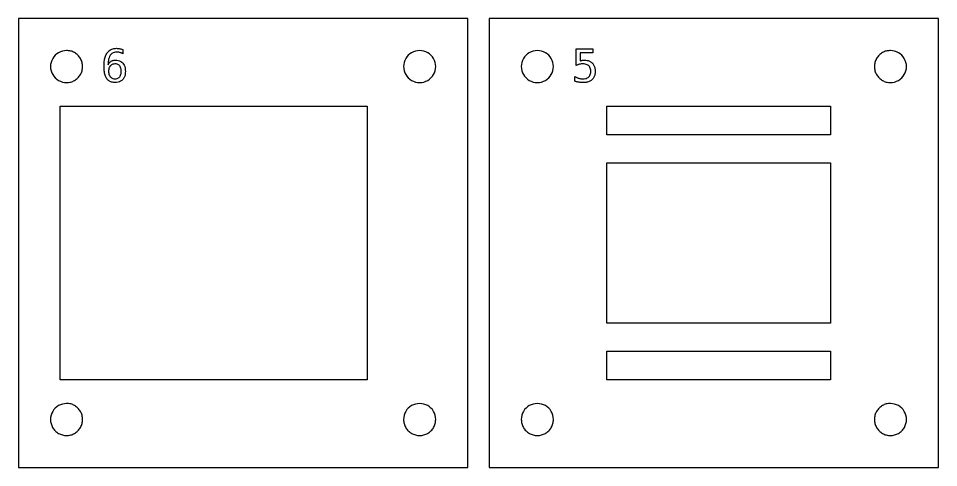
# Model space of a CAD drawing. Extents: x 2 to 176, y 2 to 132.
# Drawn here: x 90 to 176, y 46 to 88 of the extents above; entities that cross this region are included whole.
import ezdxf

# ---------------------------------------------------------------- set-up
doc = ezdxf.new("R2010")
doc.units = 0
doc.layers.add('Material', color=7, linetype='CONTINUOUS')
doc.layers.add('Text', color=7, linetype='CONTINUOUS')

msp = doc.modelspace()

# ---------------------------------------------------------------- linework, layer by layer
at = {"layer": 'Material', "color": 1}
for p, q in [((90.000226, 88.000032), (90.000226, 46.000184)), ((132.000075, 88.000032), (90.000226, 88.000032)), ((90.000226, 88.000032), (90.000226, 88.000032)), ((132.000075, 46.000184), (132.000075, 88.000032)), ((133.999882, 88.000032), (133.999882, 46.000184)), ((175.99973, 88.000032), (133.999882, 88.000032)), ((133.999882, 88.000032), (133.999882, 88.000032)), ((175.99973, 46.000184), (175.99973, 88.000032)), ((94.499797, 84.999767), (94.499797, 84.999767)), ((127.499951, 84.999767), (127.499951, 84.999767)), ((138.500005, 84.999767), (138.500005, 84.999767)), ((171.500159, 84.999767), (171.500159, 84.999767)), ((93.900075, 79.800153), (122.600201, 79.800153)), ((93.900075, 54.200063), (93.900075, 79.800153)), ((93.900075, 79.800153), (93.900075, 79.800153)), ((122.600201, 79.800153), (122.600201, 54.200063)), ((144.999936, 79.800153), (165.899812, 79.800153)), ((144.999936, 77.100302), (144.999936, 79.800153)), ((144.999936, 79.800153), (144.999936, 79.800153)), ((165.899812, 79.800153), (165.899812, 77.100302)), ((165.899812, 77.100302), (144.999936, 77.100302)), ((144.999936, 74.50022), (165.899812, 74.50022)), ((144.999936, 59.499999), (144.999936, 74.50022)), ((144.999936, 74.50022), (144.999936, 74.50022)), ((165.899812, 74.50022), (165.899812, 59.499999)), ((165.899812, 59.499999), (144.999936, 59.499999)), ((144.999936, 56.899916), (165.899812, 56.899916)), ((144.999936, 54.200063), (144.999936, 56.899916)), ((144.999936, 56.899916), (144.999936, 56.899916)), ((165.899812, 56.899916), (165.899812, 54.200063)), ((122.600201, 54.200063), (93.900075, 54.200063)), ((165.899812, 54.200063), (144.999936, 54.200063)), ((94.499797, 52.000163), (94.499797, 52.000163)), ((127.499951, 52.000163), (127.499951, 52.000163)), ((138.500005, 52.000163), (138.500005, 52.000163)), ((171.500159, 52.000163), (171.500159, 52.000163)), ((90.000226, 46.000184), (132.000075, 46.000184)), ((133.999882, 46.000184), (175.99973, 46.000184))]:
    msp.add_line(p, q, dxfattribs=at)
for points, knots in [([(94.499797, 84.999767), (94.631077, 84.989801), (94.89255, 84.969952), (95.258499, 84.812629), (95.572923, 84.573214), (95.814028, 84.258456), (95.965638, 83.892677), (96.017558, 83.499905), (95.965637, 83.107171), (95.814031, 82.741275), (95.57291, 82.426949), (95.258546, 82.185925), (94.892378, 82.034577), (94.369846, 81.964912), (93.713798, 82.140951), (93.141153, 82.714289), (92.928311, 83.501271), (93.140983, 84.280176), (93.714464, 84.877264), (94.235406, 84.958525), (94.499797, 84.999767)], [0, 0, 0, 0, 0.392706, 0.782162, 1.174868, 1.567574, 1.95703, 2.349736, 2.742442, 3.131897, 3.524603, 3.917309, 4.306765, 4.699471, 5.483666, 6.244606, 7.0288, 7.812995, 8.573935, 9.358129, 9.358129, 9.358129, 9.358129]), ([(127.499951, 84.999767), (127.764341, 84.958525), (128.285281, 84.877265), (128.858778, 84.280171), (129.071387, 83.501288), (128.858778, 82.714224), (128.285281, 82.14119), (127.499951, 81.928426), (126.714623, 82.141191), (126.141126, 82.714225), (125.928518, 83.501288), (126.141126, 84.280171), (126.714623, 84.877264), (127.235562, 84.958525), (127.499951, 84.999767)], [0, 0, 0, 0, 0.784194, 1.545135, 2.329329, 3.113523, 3.874464, 4.658658, 5.442851, 6.203791, 6.987984, 7.772178, 8.533117, 9.317311, 9.317311, 9.317311, 9.317311]), ([(138.500005, 84.999767), (138.764395, 84.958525), (139.285334, 84.877264), (139.85883, 84.280171), (140.071438, 83.501288), (139.85883, 82.714225), (139.285334, 82.141191), (138.500005, 81.928426), (137.714676, 82.14119), (137.141178, 82.714224), (136.928569, 83.501288), (137.141178, 84.280171), (137.714676, 84.877265), (138.235615, 84.958525), (138.500005, 84.999767)], [0, 0, 0, 0, 0.784193, 1.545133, 2.329326, 3.11352, 3.874459, 4.658653, 5.442847, 6.203787, 6.987982, 7.772176, 8.533116, 9.317311, 9.317311, 9.317311, 9.317311]), ([(171.500159, 84.999767), (171.76455, 84.958525), (172.285492, 84.877264), (172.858974, 84.280176), (173.071645, 83.501271), (172.858803, 82.714289), (172.286158, 82.140951), (171.63011, 81.964912), (171.107578, 82.034577), (170.74141, 82.185925), (170.427046, 82.426949), (170.185925, 82.741275), (170.03432, 83.107171), (169.982398, 83.499905), (170.034319, 83.892677), (170.185929, 84.258456), (170.427034, 84.573214), (170.741457, 84.812629), (171.107406, 84.969952), (171.368879, 84.989801), (171.500159, 84.999767)], [0, 0, 0, 0, 0.784194, 1.545135, 2.329329, 3.113523, 3.874464, 4.658658, 5.051364, 5.44082, 5.833526, 6.226232, 6.615687, 7.008394, 7.4011, 7.790555, 8.183261, 8.575967, 8.965423, 9.358129, 9.358129, 9.358129, 9.358129]), ([(94.499797, 52.000163), (94.631077, 51.990197), (94.89255, 51.970348), (95.258499, 51.813025), (95.572923, 51.57361), (95.814025, 51.258853), (95.965649, 50.893072), (96.01752, 50.500273), (95.965777, 50.107463), (95.814218, 49.741439), (95.573127, 49.426976), (95.258665, 49.185885), (94.892643, 49.034325), (94.499824, 48.982581), (94.107055, 49.034452), (93.741159, 49.186075), (93.426832, 49.427182), (93.185808, 49.741589), (93.034457, 50.107603), (92.964807, 50.630912), (93.140737, 51.281116), (93.714527, 51.877521), (94.235427, 51.958874), (94.499797, 52.000163)], [0, 0, 0, 0, 0.392706, 0.782162, 1.174868, 1.567574, 1.95703, 2.349736, 2.742534, 3.132079, 3.524878, 3.917676, 4.307221, 4.70002, 5.092727, 5.482183, 5.87489, 6.267597, 6.657054, 7.049761, 7.833955, 8.594895, 9.37909, 9.37909, 9.37909, 9.37909]), ([(127.499951, 52.000163), (127.764321, 51.958874), (128.285221, 51.877521), (128.859011, 51.281116), (129.034941, 50.630912), (128.965291, 50.107603), (128.81394, 49.741589), (128.572916, 49.427182), (128.258589, 49.186072), (127.892694, 49.034463), (127.499951, 48.982544), (127.107209, 49.034464), (126.741314, 49.186073), (126.426988, 49.427183), (126.185965, 49.74159), (126.034614, 50.107604), (125.964964, 50.630912), (126.140894, 51.281115), (126.714682, 51.87752), (127.235582, 51.958874), (127.499951, 52.000163)], [0, 0, 0, 0, 0.784194, 1.545135, 2.329329, 2.722036, 3.111493, 3.5042, 3.896907, 4.286363, 4.67907, 5.071777, 5.461233, 5.853939, 6.246646, 6.636102, 7.028809, 7.813002, 8.573941, 9.358135, 9.358135, 9.358135, 9.358135]), ([(138.500005, 52.000163), (138.764375, 51.958874), (139.285274, 51.87752), (139.859063, 51.281115), (140.034992, 50.630912), (139.965343, 50.107604), (139.813991, 49.74159), (139.572968, 49.427183), (139.258642, 49.186073), (138.892747, 49.034464), (138.500005, 48.982544), (138.107263, 49.034463), (137.741367, 49.186072), (137.42704, 49.427182), (137.186017, 49.741589), (137.034665, 50.107603), (136.965015, 50.630912), (137.140945, 51.281116), (137.714735, 51.877521), (138.235635, 51.958874), (138.500005, 52.000163)], [0, 0, 0, 0, 0.784193, 1.545133, 2.329326, 2.722033, 3.111489, 3.504195, 3.896902, 4.286358, 4.679065, 5.071772, 5.461228, 5.853935, 6.246642, 6.636099, 7.028806, 7.813, 8.57394, 9.358135, 9.358135, 9.358135, 9.358135]), ([(171.500159, 52.000163), (171.764529, 51.958874), (172.285429, 51.877521), (172.859219, 51.281116), (173.035149, 50.630912), (172.965499, 50.107603), (172.814148, 49.741589), (172.573124, 49.427182), (172.258797, 49.186075), (171.892901, 49.034452), (171.500132, 48.982581), (171.107313, 49.034325), (170.741292, 49.185885), (170.426829, 49.426976), (170.185738, 49.741439), (170.034179, 50.107463), (169.982436, 50.500273), (170.034308, 50.893072), (170.185932, 51.258853), (170.427033, 51.57361), (170.741457, 51.813025), (171.107406, 51.970348), (171.368879, 51.990197), (171.500159, 52.000163)], [0, 0, 0, 0, 0.784194, 1.545135, 2.329329, 2.722036, 3.111493, 3.5042, 3.896907, 4.286363, 4.67907, 5.071868, 5.461414, 5.854212, 6.24701, 6.636556, 7.029354, 7.42206, 7.811516, 8.204222, 8.596928, 8.986384, 9.37909, 9.37909, 9.37909, 9.37909])]:
    msp.add_open_spline(points, degree=3, knots=knots, dxfattribs=at)
at = {"layer": 'Text', "color": 7}
for p, q in [((142.132306, 85.146072), (143.695122, 85.146072)), ((142.132306, 83.595779), (142.132306, 85.146072)), ((142.132306, 85.146072), (142.132306, 85.146072)), ((143.695122, 85.146072), (143.695122, 84.794671)), ((99.773671, 85.077859), (99.773671, 84.693386)), ((99.773671, 85.077859), (99.773671, 85.077859)), ((143.695122, 84.794671), (142.512675, 84.794671)), ((142.512675, 84.794671), (142.512675, 84.036062)), ((99.029472, 83.773546), (99.029472, 83.773546)), ((142.000004, 82.132302), (142.000004, 82.556051))]:
    msp.add_line(p, q, dxfattribs=at)
for points, knots in [([(98.384501, 83.672261), (98.407782, 83.715642), (98.453136, 83.800155), (98.547154, 83.907499), (98.657258, 83.992205), (98.781172, 84.055094), (98.918272, 84.092795), (99.106035, 84.106186), (99.330682, 84.083198), (99.572451, 83.991044), (99.764123, 83.831194), (99.904293, 83.616111), (99.984542, 83.348094), (100.006804, 83.050385), (99.984177, 82.752327), (99.90131, 82.484243), (99.757882, 82.267902), (99.559851, 82.109035), (99.312128, 82.016525), (99.022636, 81.989874), (98.719082, 82.022275), (98.437329, 82.15513), (98.22639, 82.387961), (98.090797, 82.712598), (98.013715, 83.125409), (97.991652, 83.592027), (98.016739, 84.057438), (98.112443, 84.464502), (98.279054, 84.792329), (98.518601, 85.034432), (98.827279, 85.17678), (99.088428, 85.205949), (99.274334, 85.19942), (99.376624, 85.188432), (99.478224, 85.16958), (99.579007, 85.146084), (99.677891, 85.115952), (99.741752, 85.090553), (99.773671, 85.077859)], [0, 0, 0, 0, 0.147323, 0.28701, 0.424236, 0.56188, 0.701306, 0.847687, 1.124546, 1.372269, 1.612271, 1.860645, 2.131726, 2.442302, 2.752022, 3.023735, 3.274783, 3.519241, 3.772737, 4.056219, 4.385394, 4.67754, 4.969254, 5.306099, 5.719733, 6.223942, 6.704654, 7.113912, 7.469507, 7.794494, 8.115988, 8.469464, 8.571514, 8.674091, 8.777715, 8.88134, 8.984435, 9.087452, 9.087452, 9.087452, 9.087452]), ([(99.773671, 84.693386), (99.744399, 84.709569), (99.685917, 84.741903), (99.592969, 84.780308), (99.49661, 84.810383), (99.397413, 84.833861), (99.294915, 84.84744), (99.143972, 84.854273), (98.950814, 84.832336), (98.736906, 84.727581), (98.57353, 84.549891), (98.460733, 84.310105), (98.394621, 84.01052), (98.38806, 83.791222), (98.384501, 83.672261)], [0, 0, 0, 0, 0.100279, 0.200352, 0.301035, 0.402885, 0.505795, 0.610636, 0.856147, 1.080178, 1.309583, 1.566063, 1.866737, 2.223225, 2.223225, 2.223225, 2.223225]), ([(99.029472, 83.773546), (98.973689, 83.76995), (98.866366, 83.763029), (98.718695, 83.694473), (98.601305, 83.583317), (98.515655, 83.434502), (98.4659, 83.252124), (98.452033, 83.050073), (98.4659, 82.84804), (98.515655, 82.665618), (98.601305, 82.516946), (98.718696, 82.405305), (98.866359, 82.338552), (99.030901, 82.320631), (99.194612, 82.33742), (99.342141, 82.399211), (99.456873, 82.506915), (99.53486, 82.655764), (99.579718, 82.841134), (99.591899, 83.050386), (99.579727, 83.259613), (99.535113, 83.445113), (99.456568, 83.593471), (99.342168, 83.7006), (99.19461, 83.764169), (99.086626, 83.770301), (99.029472, 83.773546)], [0, 0, 0, 0, 0.166523, 0.320383, 0.477044, 0.644652, 0.828925, 1.039305, 1.249682, 1.433955, 1.601563, 1.758223, 1.912083, 2.078607, 2.24932, 2.401145, 2.54969, 2.711694, 2.898199, 3.117863, 3.338444, 3.524949, 3.686148, 3.834693, 3.986519, 4.157233, 4.157233, 4.157233, 4.157233]), ([(142.512675, 84.036062), (142.532344, 84.042982), (142.571307, 84.05669), (142.630736, 84.072534), (142.6907, 84.083986), (142.750858, 84.093432), (142.811628, 84.098947), (142.951886, 84.102668), (143.163139, 84.082524), (143.427418, 83.987534), (143.642295, 83.825762), (143.80265, 83.609268), (143.897006, 83.342913), (143.923519, 83.049358), (143.896207, 82.754869), (143.796449, 82.486877), (143.626919, 82.271016), (143.400671, 82.110655), (143.121915, 82.016662), (142.867173, 81.996673), (142.657981, 82.002433), (142.50752, 82.013059), (142.366623, 82.031065), (142.235442, 82.056903), (142.1135, 82.089193), (142.037155, 82.118191), (142.000004, 82.132302)], [0, 0, 0, 0, 0.062538, 0.123879, 0.184286, 0.245616, 0.306505, 0.367172, 0.666509, 0.937088, 1.199067, 1.461641, 1.733904, 2.035708, 2.339737, 2.61434, 2.881231, 3.150879, 3.434835, 3.752658, 3.912105, 4.062727, 4.204949, 4.337925, 4.46363, 4.582785, 4.582785, 4.582785, 4.582785]), ([(142.000004, 82.556051), (142.042016, 82.534299), (142.124766, 82.491454), (142.252871, 82.440079), (142.381167, 82.398988), (142.511229, 82.371704), (142.642607, 82.355075), (142.801991, 82.348201), (142.980434, 82.36201), (143.164889, 82.422035), (143.312574, 82.52665), (143.420887, 82.670169), (143.483408, 82.850194), (143.500647, 83.049397), (143.482962, 83.24871), (143.41778, 83.428222), (143.30598, 83.57158), (143.155597, 83.676947), (142.969244, 83.737815), (142.79719, 83.751639), (142.652378, 83.745839), (142.543099, 83.732871), (142.436151, 83.710642), (142.331335, 83.681827), (142.229454, 83.64411), (142.164733, 83.611911), (142.132306, 83.595779)], [0, 0, 0, 0, 0.141855, 0.27941, 0.413512, 0.545508, 0.677473, 0.810349, 1.023772, 1.210956, 1.385015, 1.558331, 1.741644, 1.948947, 2.154264, 2.33765, 2.513609, 2.691144, 2.880507, 3.094638, 3.205434, 3.315092, 3.424329, 3.532833, 3.640983, 3.749579, 3.749579, 3.749579, 3.749579])]:
    msp.add_open_spline(points, degree=3, knots=knots, dxfattribs=at)

doc.saveas('drawing.dxf')
